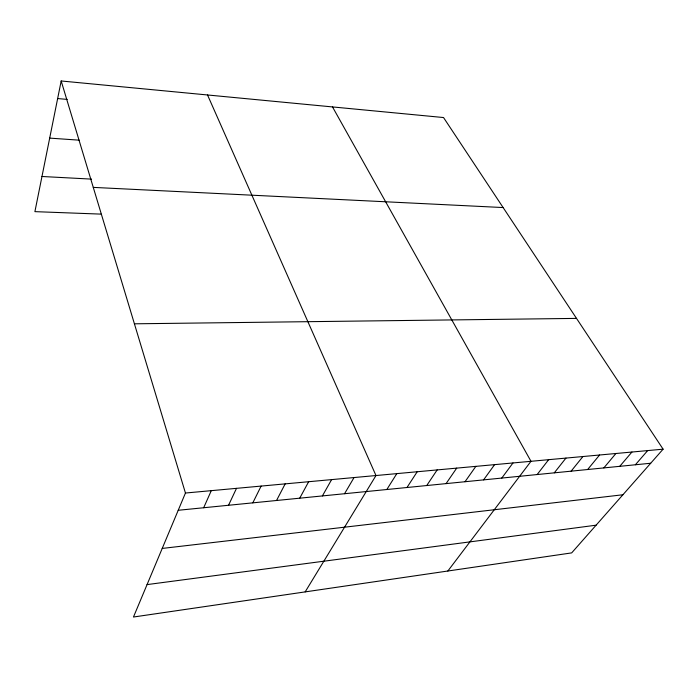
<?xml version="1.0" encoding="UTF-8"?>
<svg xmlns="http://www.w3.org/2000/svg" width="698" height="698" viewBox="0 0 698 698"><rect width="100%" height="100%" fill="white"/><g stroke="black" fill="none" stroke-linecap="round" stroke-linejoin="round"><path stroke-width="1.05" d="M61.18 80.977L185.45 493.032L133.466 617.023L571.671 552.895L663.1 449.172L443.535 117.543L61.18 80.977L34.9 211.642L101.105 214.12M203.676 507.751L211.285 490.659M228.534 505.273L236.5 488.338M252.816 502.857L261.122 486.078M276.539 500.492L285.168 483.871M299.721 498.189L308.656 481.716M322.389 495.929L331.611 479.613M344.55 493.722L354.052 477.545M305.166 591.895L375.986 475.539L207.524 94.972M386.823 489.516L396.813 473.619M406.978 487.509L417.203 471.752M426.722 485.538L437.157 469.92M446.066 483.618L456.701 468.122M465.016 481.725L475.844 466.369M483.583 479.884L494.603 464.641M501.783 478.069L512.978 462.957M447.854 571.016L530.986 461.299L332.51 106.925M537.128 474.553L548.645 459.685M554.291 472.843L565.956 458.089M571.121 471.167L582.926 456.536M587.637 469.518L599.573 455.009M603.849 467.904L615.906 453.508M619.754 466.325L631.934 452.034M635.372 464.772L647.665 450.594M147.06 584.601L596.101 525.184M162.224 548.436L622.913 494.76M178.217 510.282L650.702 463.245M185.45 493.032L663.1 449.172M134.417 323.811L576.513 318.393M93.27 187.387L503.136 207.559M41.967 176.489L91.551 179.116M49.689 138.108L79.179 140.167M57.646 98.558L67.235 99.404"/></g></svg>
